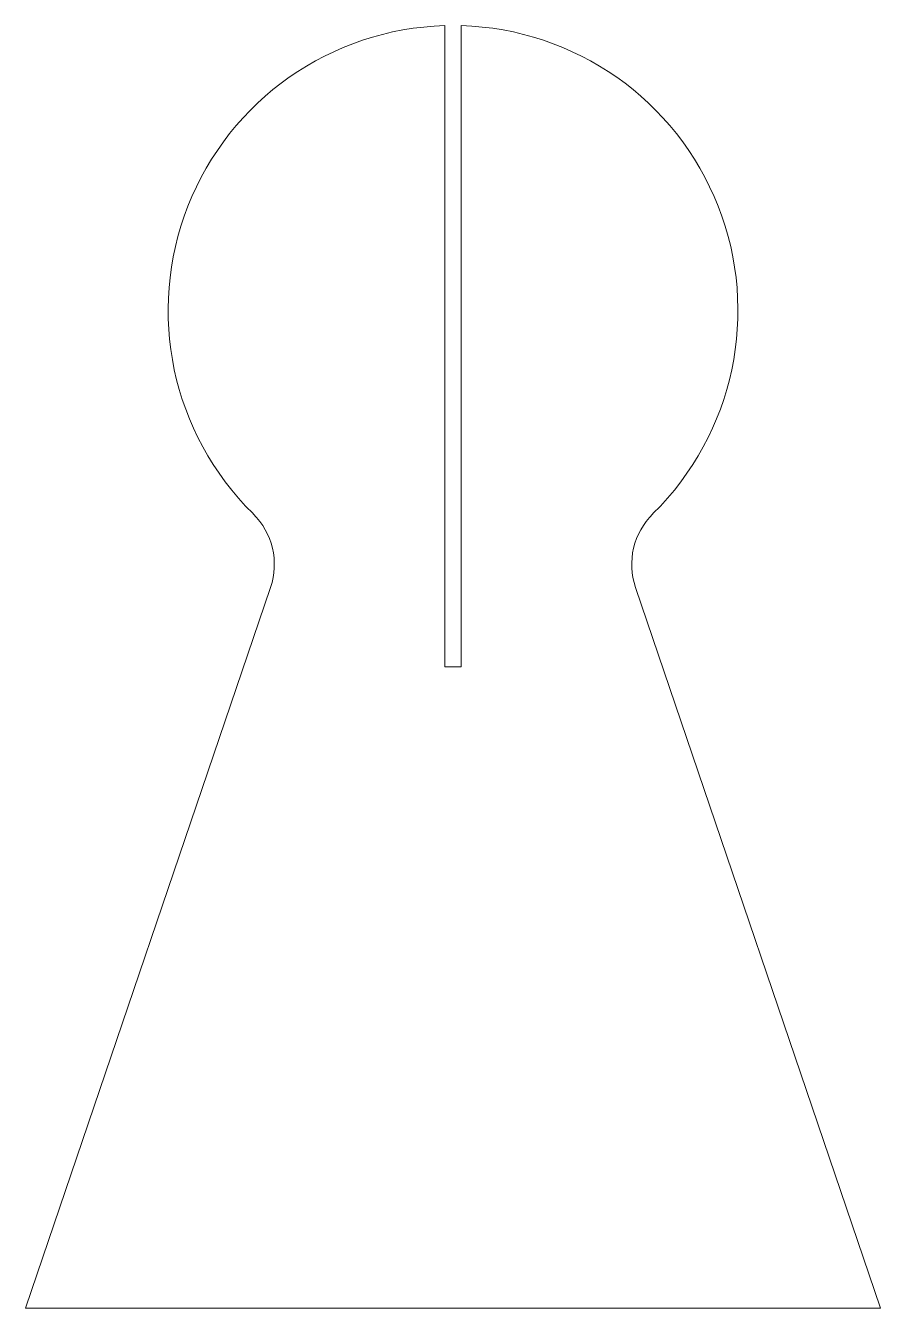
# Model space of a CAD drawing. Header units: inches. Extents: x 1.6 to 9.1, y 0.2 to 11.5.
import ezdxf

# ---------------------------------------------------------------- set-up
doc = ezdxf.new("R2010")
doc.units = ezdxf.units.IN
doc.header["$MEASUREMENT"] = 0
doc.layers.add('VISIBLE', color=7, linetype='Continuous', lineweight=0)

msp = doc.modelspace()

# ---------------------------------------------------------------- linework, layer by layer
at = {"layer": 'VISIBLE'}
for p, q in [((5.293, 5.84), (5.293, 11.464)), ((5.435, 11.464), (5.435, 5.84)), ((1.614, 0.215), (3.763, 6.537)), ((6.965, 6.537), (9.114, 0.215)), ((5.435, 5.84), (5.293, 5.84)), ((9.114, 0.215), (1.614, 0.215))]:
    msp.add_line(p, q, dxfattribs=at)
for centre, radius, start, end in [((5.364, 8.965), 2.5, 91.6243, 225.4297), ((5.364, 8.965), 2.5, 314.5703, 88.3757), ((3.171, 6.738), 0.625, 341.2303, 45.4297), ((7.557, 6.738), 0.625, 134.5703, 198.7697)]:
    msp.add_arc(centre, radius, start, end, dxfattribs=at)

doc.saveas('drawing.dxf')
